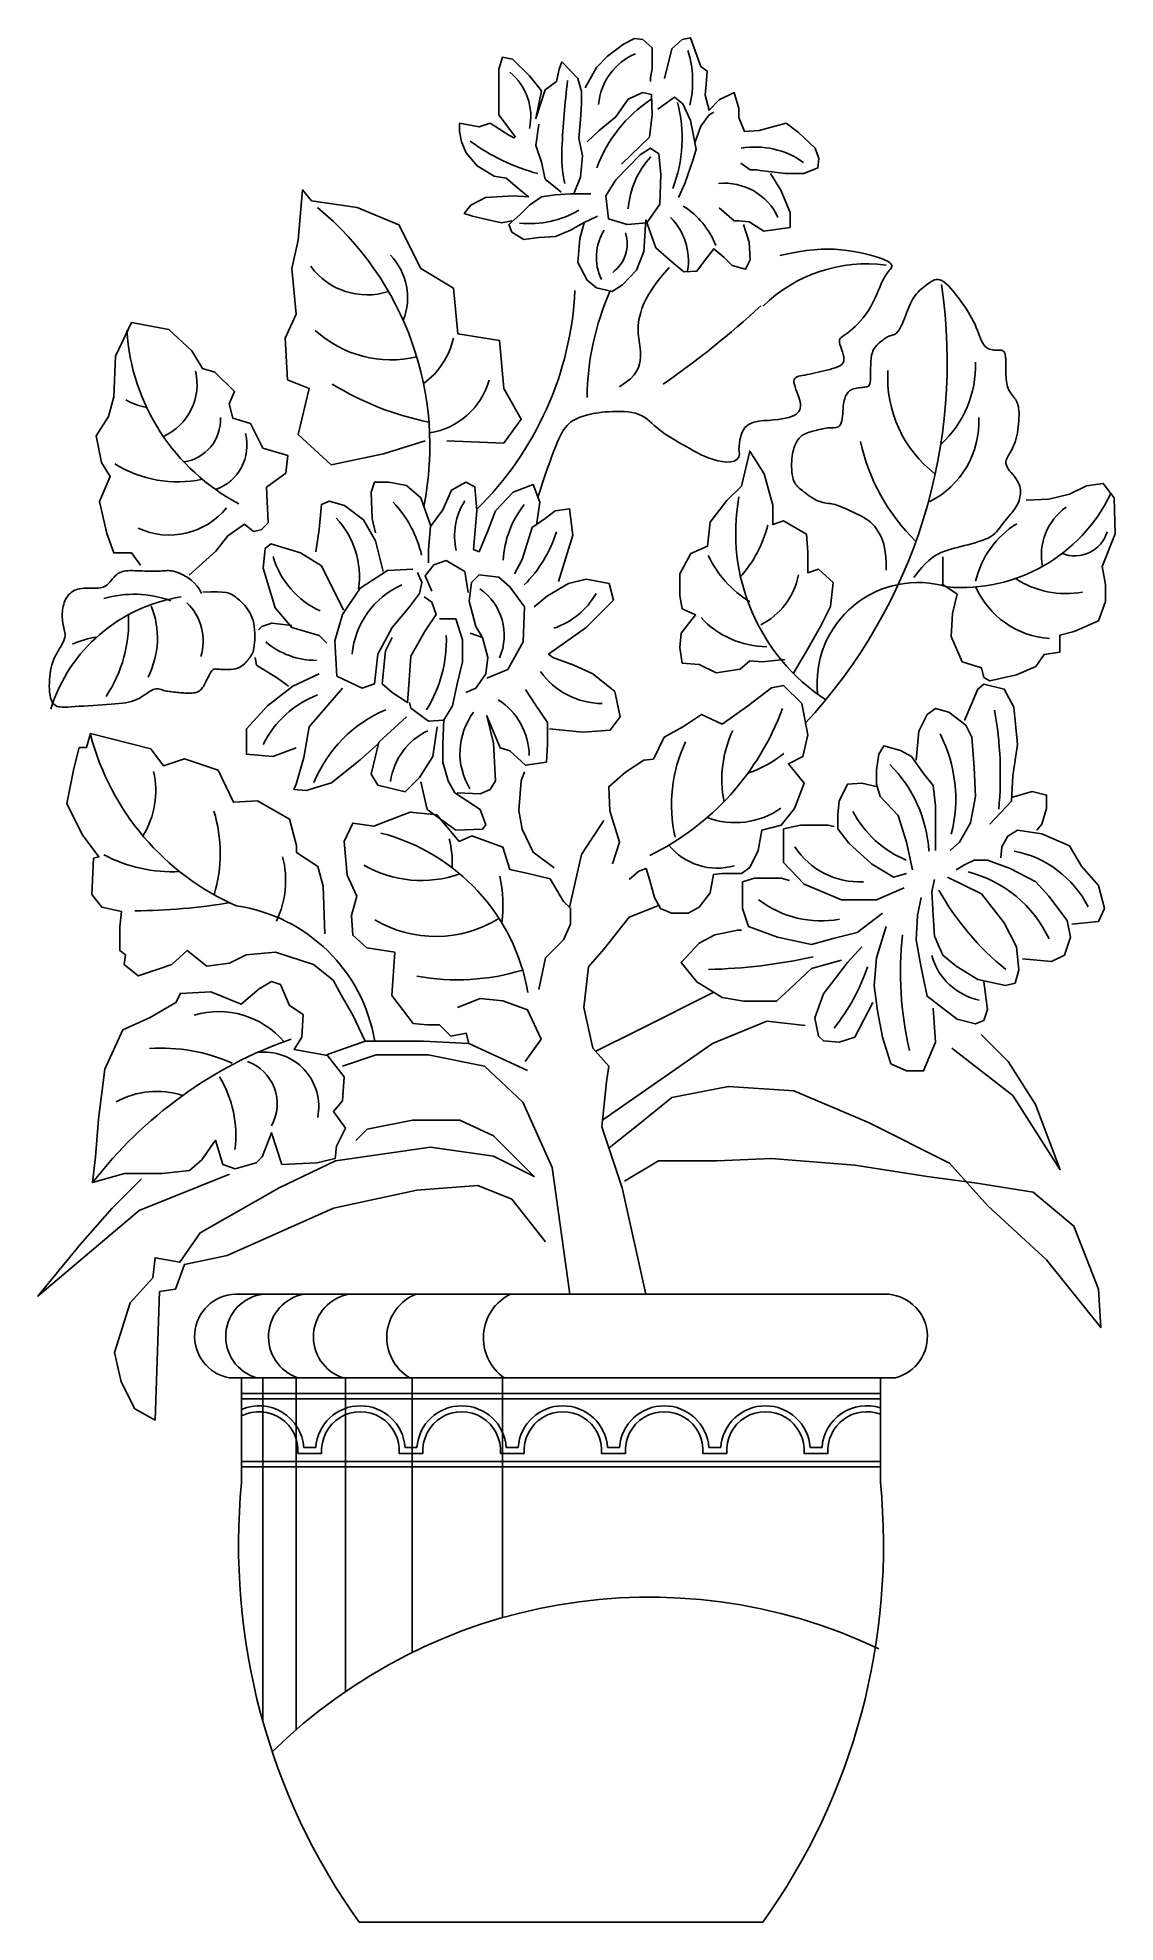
# Model space of a CAD drawing. Extents: x 1389 to 1667, y 1778 to 2266.
import ezdxf

# ---------------------------------------------------------------- set-up
doc = ezdxf.new("R2010")
doc.units = 0
doc.header["$LTSCALE"] = 0.9
doc.header["$MEASUREMENT"] = 0
doc.layers.get('0').update_dxf_attribs({"color": 3, "linetype": 'CONTINUOUS'})
for name, color, linetype in [('3', 3, 'CONTINUOUS'), ('4', 4, 'CONTINUOUS'), ('7', 7, 'CONTINUOUS')]:
    doc.layers.add(name, color=color, linetype=linetype)

msp = doc.modelspace()

# ---------------------------------------------------------------- linework, layer by layer
at = {"color": 4}
msp.add_line((1441.5, 1919.06, 1.85), (1438.27, 1919.06, 1.85), dxfattribs=at)
at = {"layer": '3', "color": 3}
for p, q in [((1447, 1919.06, 1.85), (1447, 1830.21, 1.85)), ((1455.64, 1919.06, 1.85), (1455.64, 1828.02, 1.85)), ((1468.34, 1919.06, 1.85), (1468.34, 1837.89, 1.85)), ((1485.62, 1919.06, 1.85), (1485.62, 1848.02, 1.85)), ((1509, 1919.06, 1.85), (1509, 1857.02, 1.85)), ((1441.5, 1914.99, 1.85), (1606.73, 1914.99, 1.85)), ((1441.5, 1913.64, 1.85), (1606.73, 1913.64, 1.85)), ((1441.5, 1897.39, 1.85), (1606.73, 1897.39, 1.85)), ((1441.5, 1896.03, 1.85), (1606.73, 1896.03, 1.85))]:
    msp.add_line(p, q, dxfattribs=at)
at = {"layer": '3'}
msp.add_lwpolyline([(1514.86, 2000.87), (1518.95, 2006.7), (1515.45, 2014.29), (1509.03, 2016.62), (1503.19, 2017.2), (1497.35, 2014.87)], dxfattribs=at)
at = {"layer": '3', "color": 3, "elevation": 1.85}
for points in [[(1441.5, 1910.9, -0.515641), (1457.59, 1901.04), (1459.13, 1901.04)], [(1459.13, 1901.04), (1460.67, 1901.04, -0.933333), (1483.78, 1901.04), (1485.32, 1901.04)], [(1485.32, 1901.04), (1486.86, 1901.04, -0.933333), (1509.97, 1901.04), (1511.51, 1901.04)], [(1511.51, 1901.04), (1513.05, 1901.04, -0.933333), (1536.16, 1901.04), (1537.7, 1901.04)], [(1537.7, 1901.04), (1539.24, 1901.04, -0.933333), (1562.35, 1901.04), (1563.89, 1901.04)], [(1563.89, 1901.04), (1565.43, 1901.04, -0.933333), (1588.54, 1901.04), (1590.08, 1901.04)], [(1590.08, 1901.04), (1591.62, 1901.04, -0.487351), (1606.73, 1911.27)], [(1441.5, 1909.2, -0.583772), (1456.05, 1899.5), (1459.13, 1899.5)], [(1459.13, 1899.5), (1462.21, 1899.5, -1.076923), (1482.24, 1899.5), (1485.32, 1899.5)], [(1485.32, 1899.5), (1488.4, 1899.5, -1.076923), (1508.43, 1899.5), (1511.51, 1899.5)], [(1511.51, 1899.5), (1514.59, 1899.5, -1.076923), (1534.62, 1899.5), (1537.7, 1899.5)], [(1537.7, 1899.5), (1540.78, 1899.5, -1.076923), (1560.81, 1899.5), (1563.89, 1899.5)], [(1563.89, 1899.5), (1566.97, 1899.5, -1.076923), (1587, 1899.5), (1590.08, 1899.5)], [(1590.08, 1899.5), (1593.16, 1899.5, -0.548512), (1606.73, 1909.64)]]:
    msp.add_lwpolyline(points, format="xyb", dxfattribs=at)
at = {"layer": '3'}
for centre, radius, start, end in [((1531.68, 2254.49), 26.48, 346.3976, 17.5569), ((1549.42, 2247.19), 15.62, 112.8968, 175.364), ((1501.58, 2245.4), 14.72, 347.6291, 50.993), ((1756.8, 2226.57), 232.69, 173.0674, 177.3941), ((1566.96, 2219.84), 35.75, 123.2439, 159.9556), ((1519.86, 2239.71), 35.6, 338.5674, 15.1353), ((1532.13, 2282.3), 53.58, 233.9773, 254.8708), ((1560.88, 2235.48), 36.57, 177.3941, 191.7645), ((1563.72, 2219.86), 22.26, 137.3045, 175.8761), ((1574.38, 2216.02), 21.44, 54.6144, 99.8062), ((1566.38, 2212.84), 15.26, 24.931, 95.6373), ((1410.28, 2160.16), 79.92, 348.678, 50.4981), ((1516.05, 2242.9), 25.23, 263.9721, 300.1899), ((1541.11, 2208.06), 15.96, 350.4632, 44.6266), ((1544.53, 2204.4), 21.03, 21.1153, 57.7519), ((1546.29, 2208.96), 13.04, 147.3726, 206.0787), ((1531.98, 2212.46), 9.24, 306.6594, 17.6635), ((1468.79, 2198.54), 15.65, 337.9039, 44.1834), ((1473.95, 2217.26), 18.04, 216.1681, 287.9146), ((1603.23, 2168.77), 38.48, 82.589, 134.2461), ((1486.57, 2181.92), 137.44, 317.08, 8.3426), ((1417.74, 2367.57), 233, 304.7331, 312.7023), ((1466.42, 2193.49), 54.72, 183.6594, 242.1049), ((1480.14, 2211.41), 28.99, 227.5357, 283.2867), ((1476.89, 2192.37), 19.87, 305.9335, 347.4129), ((1415.21, 2176.04), 14.77, 294.2419, 13.5713), ((1640.19, 2177.87), 31.59, 176.7224, 232.3672), ((1603.54, 2181.02), 27.8, 312.523, 1.6078), ((1504.79, 2240.89), 76.03, 238.3812, 258.7462), ((1487.13, 2182.39), 19.13, 279.0068, 344.1941), ((1420.05, 2186.58), 16.8, 239.5076, 259.4231), ((1424.93, 2167), 11.12, 278.4046, 2.5111), ((1609.04, 2166.39), 23.16, 296.6162, 2.8123), ((1430.74, 2160.33), 12.15, 289.3013, 14.3107), ((1651.81, 2172.26), 51.43, 192.3336, 225.7289), ((1425.02, 2181.78), 30.93, 238.2633, 281.7758), ((1459.18, 2125.22), 29.63, 12.9137, 43.4256), ((1513.06, 2136.9), 16.48, 146.874, 193.2506), ((1620.91, 2137.63), 51.62, 169.5906, 236.7421), ((1627.68, 2166.35), 42.85, 265.2353, 334.1132), ((1422.79, 2156.17), 19.09, 245.1477, 321.0029), ((1450.15, 2126.41), 21.82, 351.5761, 43.5138), ((1534.04, 2129.38), 24.89, 141.2903, 177.2743), ((1663.57, 2131.88), 15.22, 125.4963, 191.0452), ((1490.53, 2148.14), 33.98, 315.137, 342.4846), ((1545.73, 2148.05), 33, 318.3888, 345.272), ((1654.9, 2119.55), 24.22, 122.2656, 166.5954), ((1657.03, 2140.39), 8.69, 247.8262, 343.3658), ((1471.3, 2137.95), 22.59, 196.5429, 245.1539), ((1587.22, 2143.43), 27.58, 204.9414, 238.7658), ((1567.66, 2130.15), 18.17, 296.4533, 349.2963), ((1654.73, 2145.98), 24.03, 236.9754, 280.1944), ((1432.22, 2079.57), 41.98, 98.7474, 162.6595), ((1413.64, 2093.84), 27.93, 70.0765, 106.2317), ((1491.6, 2104.44), 21.55, 113.7243, 175.1366), ((1494.76, 2111.14), 14.66, 336.5498, 55.3766), ((1515.72, 2132.07), 20.19, 289.0158, 329.8629), ((1616.4, 2098.74), 26.07, 72.7775, 186.1824), ((1652.04, 2132.86), 22.62, 203.7665, 266.0285), ((1377.5, 2114.66), 34.79, 326.2935, 3.0323), ((1397.67, 2110.44), 22.07, 332.8022, 21.9866), ((1417.78, 2109.67), 13.78, 342.9689, 45.9888), ((1577.44, 2131.39), 23.18, 222.4028, 269.7222), ((1407.17, 2088.63), 22.29, 98.0492, 114.9889), ((1460.76, 2124.77), 20.1, 229.5964, 270.2565), ((1460, 2109.99), 34.47, 328.3189, 1.7848), ((1534.92, 2113.31), 19.83, 215.5141, 269.592), ((1470.36, 2071.46), 25.94, 110.7353, 153.7452), ((1492.43, 2059.88), 34.8, 113.1118, 157.8004), ((1498.5, 2079.8), 17.4, 0.8597, 57.3067), ((1517.26, 2115.61), 68.24, 295.8942, 339.97), ((1541.54, 2074.94), 96.2, 354.7674, 10.0773), ((1515.76, 2080.62), 17.78, 143.3158, 211.1373), ((1467.25, 2102.48), 67.04, 194.7948, 246.1549), ((1496.78, 2071.16), 16.87, 114.9882, 172.5612), ((1590.54, 2067.34), 37.86, 154.6015, 192.8418), ((1595.22, 2073.96), 29.5, 154.7216, 191.3465), ((1589.02, 2068.81), 37.18, 345.7783, 26.9168), ((1563.44, 2103.01), 28.95, 288.1639, 309.139), ((1584.56, 2053.11), 34.8, 3.6849, 44.9748), ((1397.17, 2070.95), 22.14, 328.1902, 12.9049), ((1398.36, 2054.76), 37.61, 343.4272, 16.8806), ((1569.12, 2083.58), 20.9, 249.7251, 304.678), ((1624.05, 2078.52), 27.67, 207.8814, 247.3908), ((1464.53, 2009.84), 51.81, 9.8514, 75.4998), ((1467.78, 2051.86), 28.22, 358.2596, 13.603), ((1423.7, 2088.22), 38.25, 242.1612, 272.7192), ((1428.79, 2047.72), 24.11, 334.1609, 14.7711), ((1564.51, 2067), 16.09, 218.963, 286.0326), ((1601.21, 2067.11), 19.73, 212.7883, 273.2045), ((1636.12, 2028.55), 27.29, 26.9498, 79.0301), ((1488.06, 2077.81), 30.09, 240.2037, 289.2515), ((1473.53, 2041.26), 35.55, 352.7456, 12.3683), ((1621.72, 2019.33), 31.55, 24.919, 75.9258), ((1684.68, 2080.67), 72.16, 209.3971, 230.8711), ((1413.84, 2184.24), 144.34, 270.0277, 279.9001), ((1434.19, 1999.29), 42.29, 9.2968, 81.9031), ((1591.48, 2064.16), 26.9, 232.8403, 280.0496), ((1491.7, 2064.2), 30.97, 239.3962, 301.9122), ((1702.4, 2024.11), 90.48, 173.913, 192.9898), ((1635.72, 2032.71), 16.32, 195.6985, 257.8401), ((1497.37, 2079.54), 57.51, 259.4748, 287.0299), ((1558.42, 2171.12), 146.48, 271.4928, 282.1768), ((1554.96, 2041.56), 51.06, 321.1632, 341.5593), ((1435.62, 1991.7), 22.1, 40.2826, 106.6844), ((1491.2, 1901.68), 111.32, 109.3578, 142.4261), ((1420.84, 1959.53), 44.82, 65.9496, 94.0875), ((1439.01, 1989.95), 11.69, 330.8639, 69.745), ((1447.33, 1989.2), 14.13, 348.7046, 97.2295), ((1410.5, 1981.74), 29.52, 352.9274, 30.9881), ((1419.55, 1971.44), 21.72, 72.0278, 118.884)]:
    msp.add_arc(centre, radius, start, end, dxfattribs=at)
at = {"layer": '3', "color": 3}
for centre, radius, start, end in [((1448.47, 1929.73, 1.85), 11.08, 96.7627, 254.4707), ((1459.68, 1929.68, 1.85), 11.22, 100.0415, 251.1919), ((1471.26, 1929.68, 1.85), 11.19, 99.522, 251.7115), ((1491.12, 1929.49, 1.85), 12.08, 111.503, 239.7305), ((1516.64, 1929.4, 1.85), 12.61, 116.1427, 235.0907), ((1546.96, 1723.58, 1.85), 138.74, 64.673, 134.6561)]:
    msp.add_arc(centre, radius, start, end, dxfattribs=at)
at = {"layer": '4'}
for p, q in [((1439.94, 1940.72, 1.85), (1607.84, 1940.72, 1.85)), ((1441.5, 1891.97, 1.85), (1441.5, 1919.06, 1.85)), ((1606.73, 1891.97, 1.85), (1606.73, 1919.06, 1.85)), ((1606.73, 1919.06, 1.85), (1610.51, 1919.06, 1.85)), ((1471.93, 1778.21, 1.85), (1576.31, 1778.21, 1.85))]:
    msp.add_line(p, q, dxfattribs=at)
for points in [[(1530.38, 2252.76), (1533.27, 2258.05), (1536.16, 2260.94), (1540.26, 2264.07), (1543.14, 2265.51), (1545.31, 2265.27), (1547.72, 2263.1), (1547.72, 2257.81), (1547.24, 2255.41), (1547.24, 2254.45)], [(1550.85, 2255.17), (1552.77, 2262.86), (1555.42, 2265.27), (1557.59, 2265.75), (1559.27, 2261.18), (1560.24, 2258.29), (1561.92, 2257.09), (1561.68, 2253.72), (1561.44, 2250.84), (1562.4, 2246.99), (1565.05, 2249.64), (1568.9, 2251.56), (1570.11, 2247.47), (1570.11, 2245.07), (1571.55, 2241.46), (1575.4, 2241.7), (1582.39, 2243.62), (1585.52, 2241.22), (1589.85, 2237.13), (1590.81, 2234.48), (1590.57, 2232.08), (1586.96, 2230.64), (1582.15, 2230.64), (1575.65, 2231.36), (1574.68, 2231.6), (1573, 2231.6), (1570.59, 2233.28)], [(1512.33, 2240.02), (1508, 2245.79), (1508, 2251.56), (1508, 2257.57), (1508.96, 2260.7), (1511.61, 2260.22), (1515.94, 2255.89), (1519.07, 2252.04), (1517.63, 2244.83), (1520.03, 2252.28), (1522.92, 2254.45), (1523.64, 2257.57), (1524.37, 2259.5), (1528.46, 2255.17), (1529.42, 2251.8), (1529.42, 2248.67), (1529.18, 2244.59), (1528.7, 2239.78), (1529.66, 2235.21), (1529.18, 2229.67), (1527.5, 2225.59)], [(1539.77, 2233.04), (1547, 2240.02), (1547.72, 2245.79), (1547.48, 2251.08), (1545.31, 2251.56), (1541.46, 2249.88), (1538.33, 2245.31), (1534, 2241.7), (1530.87, 2238.81)], [(1549.16, 2247.23), (1553.5, 2250.36), (1555.66, 2248.67), (1557.59, 2244.35), (1559.03, 2236.89), (1558.31, 2234.24), (1556.14, 2227.99), (1554.46, 2224.38)], [(1511.37, 2218.37), (1508.72, 2217.89), (1504.14, 2218.85), (1501.25, 2219.57), (1499.09, 2220.29), (1500.77, 2222.46), (1504.62, 2224.38), (1511.85, 2224.86), (1515.7, 2224.62), (1513.29, 2226.55), (1509.92, 2229.43), (1506.79, 2229.91), (1502.46, 2232.56), (1499.57, 2235.93), (1498.37, 2238.81), (1497.88, 2241.46), (1497.88, 2243.62), (1502.94, 2242.66), (1505.83, 2243.62), (1510.64, 2240.5), (1512.09, 2239.78)], [(1518.35, 2243.38), (1517.63, 2237.85), (1519.07, 2233.52), (1520.03, 2229.19), (1522.68, 2227.03), (1524.13, 2225.83)], [(1558.79, 2238.81), (1560.24, 2242.9), (1562.4, 2245.79), (1563.61, 2246.51)], [(1535.68, 2224.86), (1536.4, 2218.85), (1541.22, 2217.41), (1546.27, 2217.89), (1549.64, 2222.7), (1549.89, 2230.4), (1549.4, 2235.69), (1547.24, 2237.13), (1544.59, 2235.45), (1538.33, 2228.95), (1535.68, 2224.86)], [(1578.29, 2230.64), (1580.94, 2226.31), (1583.35, 2220.54), (1583.35, 2216.69), (1576.61, 2215.73), (1572.76, 2218.13), (1570.11, 2218.37), (1568.9, 2218.37), (1565.05, 2221.74)], [(1533.51, 2219.57), (1529.9, 2217.89), (1526.53, 2215.97), (1522.68, 2214.28), (1518.35, 2214.04), (1514.5, 2213.56), (1511.37, 2215.48), (1510.64, 2217.41), (1513.53, 2220.05), (1515.94, 2222.46), (1519.07, 2224.62), (1522.68, 2225.1), (1526.53, 2225.35), (1531.83, 2225.35)], [(1571.31, 2217.41), (1572.76, 2212.84), (1573, 2208.27), (1571.79, 2205.86), (1568.42, 2206.83), (1566.26, 2208.99), (1563.61, 2211.16), (1561.2, 2208.03), (1559.27, 2205.38), (1555.9, 2205.14), (1552.77, 2207.79), (1548.68, 2211.4), (1546.03, 2218.61), (1545.55, 2210.43), (1543.63, 2205.62), (1540.01, 2201.78), (1537.37, 2200.09), (1533.27, 2201.05), (1530.87, 2202.98), (1528.46, 2207.55), (1528.94, 2213.8), (1530.14, 2217.89)], [(1570.14, 2159.26), (1570.3, 2158.09), (1570.11, 2157.21), (1569.61, 2156.59), (1568.88, 2156.19), (1567.96, 2155.99), (1566.91, 2155.96), (1565.78, 2156.07), (1564.64, 2156.29), (1563.53, 2156.59), (1562.45, 2156.96), (1561.41, 2157.38), (1560.39, 2157.86), (1559.39, 2158.37), (1558.41, 2158.9), (1557.44, 2159.45), (1556.48, 2160), (1555.53, 2160.54), (1554.59, 2161.07), (1553.67, 2161.6), (1552.77, 2162.13), (1551.9, 2162.67), (1551.08, 2163.2), (1550.3, 2163.75), (1549.57, 2164.31), (1548.89, 2164.88), (1548.25, 2165.45), (1547.64, 2166.02), (1547.03, 2166.56), (1546.41, 2167.07), (1545.75, 2167.54), (1545.04, 2167.96), (1544.26, 2168.31), (1543.4, 2168.58), (1542.47, 2168.79), (1541.49, 2168.93), (1540.48, 2169.02), (1539.45, 2169.06), (1538.43, 2169.06), (1537.43, 2169.03), (1536.47, 2168.98), (1535.56, 2168.92), (1534.7, 2168.84), (1533.9, 2168.74), (1533.14, 2168.63), (1532.42, 2168.51), (1531.73, 2168.37), (1531.07, 2168.22), (1530.43, 2168.05), (1529.82, 2167.87), (1529.23, 2167.66), (1528.65, 2167.44), (1528.1, 2167.19), (1527.57, 2166.91), (1527.06, 2166.6), (1526.58, 2166.25), (1526.12, 2165.87), (1525.68, 2165.43), (1525.26, 2164.94), (1524.85, 2164.39), (1524.45, 2163.74), (1524.04, 2163.01), (1523.63, 2162.16), (1523.19, 2161.2), (1522.74, 2160.1), (1522.26, 2158.86), (1521.75, 2157.49), (1521.21, 2155.98), (1520.64, 2154.36), (1520.05, 2152.64), (1519.44, 2150.81), (1518.79, 2148.9), (1518.13, 2146.9)], [(1490.39, 2139.62), (1487.82, 2146.74), (1484.11, 2149.87), (1479.55, 2150.73), (1475.84, 2150.73), (1474.99, 2148.16), (1475.27, 2141.33), (1476.13, 2137.62)], [(1517.76, 2139.62), (1518.62, 2145.6), (1516.91, 2150.16), (1511.77, 2148.16), (1507.21, 2143.32), (1505.22, 2138.19), (1502.93, 2132.78), (1501.51, 2133.35), (1502.36, 2143.32), (1501.79, 2149.59), (1499.51, 2150.73), (1495.8, 2148.73), (1493.52, 2143.61), (1490.39, 2139.33), (1489.82, 2133.35), (1489.82, 2129.93)], [(1478.12, 2127.65), (1476.13, 2135.63), (1472.99, 2141.04), (1468.14, 2144.75), (1464.15, 2145.89), (1462.16, 2145.03), (1461.59, 2138.48), (1460.73, 2132.78)], [(1523.47, 2125.09), (1527.17, 2137.05), (1526.32, 2143.89), (1522.61, 2143.32), (1520.04, 2141.33), (1516.62, 2139.05), (1514.06, 2130.79), (1512.06, 2127.08)], [(1467.86, 2117.68), (1462.16, 2129.08), (1456.74, 2132.5), (1449.04, 2134.78), (1447.61, 2133.64), (1447.04, 2128.51), (1450.18, 2118.25), (1454.46, 2113.13), (1461.59, 2111.13), (1463.58, 2109.14)], [(1485.82, 2128.22), (1479.27, 2127.94), (1472.14, 2123.38), (1467.57, 2116.54), (1465.58, 2109.71), (1466.15, 2100.59), (1472.71, 2097.46), (1475.84, 2098.6), (1476.7, 2106.29), (1480.41, 2113.13), (1484.97, 2118.54), (1487.53, 2121.96), (1488.11, 2124.81), (1486.96, 2127.37)], [(1500.08, 2122.24), (1499.23, 2127.65), (1494.38, 2130.5), (1491.24, 2129.36), (1488.96, 2126.51), (1490.67, 2122.53)], [(1504.93, 2100.02), (1510.35, 2102.3), (1514.34, 2109.42), (1514.63, 2118.54), (1510.92, 2123.67), (1508.07, 2126.23), (1502.93, 2126.8), (1500.94, 2124.81), (1500.37, 2119.96), (1502.08, 2113.41), (1503.79, 2110.56)], [(1488.68, 2121.1), (1490.67, 2119.68), (1491.81, 2116.54), (1488.96, 2112.27), (1485.25, 2105.72), (1484.68, 2097.17), (1484.4, 2093.75), (1480.41, 2096.32), (1477.84, 2098.6), (1478.69, 2107.14), (1480.41, 2110.56)], [(1521.18, 2086.92), (1529.74, 2086.06), (1536.87, 2086.63), (1539.43, 2090.05), (1538.01, 2096.6), (1532.31, 2101.16), (1527.46, 2103.44), (1522.04, 2105.43), (1520.9, 2106.29), (1530.59, 2113.13), (1537.72, 2120.25), (1536.58, 2124.52), (1530.59, 2125.66), (1526.03, 2124.52), (1520.61, 2121.39), (1517.19, 2118.54)], [(1454.46, 2113.7), (1449.32, 2114.26), (1446.76, 2113.41), (1445.9, 2112.56)], [(1492.67, 2115.4), (1496.95, 2115.4), (1498.66, 2109.99), (1498.66, 2104.29), (1497.23, 2098.6), (1496.09, 2092.9), (1493.81, 2089.2), (1489.82, 2088.91), (1485.25, 2092.33), (1484.97, 2093.75)], [(1500.65, 2111.7), (1503.79, 2110.56), (1505.22, 2105.43), (1504.64, 2101.16), (1502.08, 2097.46), (1499.51, 2096.32)], [(1453.6, 2098.03), (1450.75, 2100.02), (1445.33, 2103.44), (1445.05, 2105.43)], [(1461.59, 2101.16), (1454.74, 2098.03), (1448.18, 2092.9), (1442.76, 2086.92), (1442.76, 2080.36), (1449.61, 2079.79), (1455.6, 2082.07)], [(1467.57, 2097.46), (1459.02, 2087.49), (1457.59, 2079.51), (1455.6, 2072.67), (1455.03, 2071.25), (1458.16, 2070.96), (1464.72, 2072.96), (1472.14, 2078.94), (1476.98, 2083.21)], [(1497.23, 2070.39), (1503.22, 2070.11), (1505.79, 2071.25), (1507.21, 2073.53), (1506.93, 2078.37), (1506.64, 2083.21), (1504.93, 2090.34), (1508.35, 2082.07), (1510.92, 2081.22), (1514.91, 2077.52), (1520.33, 2078.37), (1520.61, 2082.93), (1520.61, 2088.63), (1517.48, 2093.18), (1514.91, 2097.17)], [(1628.47, 2089.12), (1631.9, 2097.22), (1633.46, 2098.47), (1638.77, 2097.22), (1641.26, 2092.55), (1642.2, 2082.89), (1640.95, 2074.79), (1640.64, 2068.24), (1635.02, 2062.32)], [(1615.99, 2078.84), (1616.62, 2086.32), (1618.8, 2090.68), (1620.99, 2092.24), (1624.42, 2091.3), (1628.78, 2087.87), (1630.34, 2084.76), (1630.97, 2076.97), (1631.28, 2069.49), (1630.03, 2062.63), (1627.22, 2057.65), (1624.73, 2055.47)], [(1484.11, 2090.05), (1476.98, 2083.5), (1474.99, 2075.24), (1476.7, 2072.39), (1483.83, 2070.68), (1487.53, 2074.38), (1490.96, 2079.79), (1492.1, 2087.49)], [(1493.81, 2089.48), (1493.52, 2082.93), (1493.52, 2077.8)], [(1615.06, 2050.48), (1613.5, 2057.65), (1611.32, 2064.5), (1606.64, 2069.49), (1605.7, 2072.61), (1605.7, 2076.35), (1606.32, 2080.4), (1607.57, 2082.58), (1611.94, 2081.33), (1614.75, 2079.77), (1617.87, 2075.41), (1620.36, 2072.29), (1620.99, 2067), (1620.99, 2059.83), (1620.99, 2055.47)], [(1487.82, 2073.24), (1489.53, 2066.12), (1496.95, 2060.71), (1503.79, 2060.99), (1504.64, 2062.13), (1503.22, 2066.12), (1496.66, 2070.39), (1494.95, 2073.53), (1493.52, 2078.37)], [(1522.32, 2051.02), (1516.91, 2055.01), (1514.06, 2060.99), (1513.2, 2065.84), (1513.77, 2073.53), (1514.63, 2075.81)], [(1613.5, 2049.55), (1610.07, 2048.61), (1604.45, 2052.04), (1598.53, 2057.34), (1595.72, 2061.08), (1595.72, 2064.82), (1596.03, 2068.24), (1598.21, 2072.61), (1601.96, 2072.92), (1606.01, 2071.98)], [(1640.64, 2069.18), (1645.94, 2070.74), (1649.68, 2069.8), (1649.68, 2066.37), (1648.43, 2062.32), (1647.19, 2060.76)], [(1535.16, 2063.27), (1532.02, 2058.43), (1529.45, 2054.44), (1526.3, 2040.77)], [(1612.88, 2045.81), (1605.7, 2042.69), (1596.66, 2042.69), (1586.99, 2046.74), (1581.68, 2052.35), (1581.68, 2061.08), (1586.05, 2062.01), (1593.22, 2062.01), (1594.78, 2061.7)], [(1656.23, 2036.46), (1663.1, 2037.08), (1664.65, 2040.51), (1663.1, 2046.43), (1658.73, 2051.42), (1655.61, 2056.71), (1648.43, 2059.83), (1642.2, 2060.76), (1639.7, 2059.21), (1638.14, 2056.4), (1637.83, 2053.6)], [(1643.44, 2027.42), (1650.93, 2026.8), (1654.36, 2028.36), (1655.92, 2033.03), (1654.99, 2037.39), (1650.31, 2043.63), (1646.88, 2047.37), (1640.32, 2050.79), (1634.4, 2052.97), (1630.97, 2052.97), (1628.47, 2051.73), (1626.29, 2050.48)], [(1518.37, 2019.53), (1520.12, 2027.7), (1524.79, 2032.36), (1526.54, 2036.45), (1526.54, 2040.53), (1524.79, 2042.28), (1521.29, 2048.11)], [(1607.26, 2039.26), (1600.71, 2034.28), (1594.47, 2032.72), (1588.86, 2031.16), (1580.12, 2033.03), (1572.64, 2035.84), (1571.08, 2040.51), (1571.08, 2047.37), (1574.2, 2048.3), (1581.06, 2048.3), (1583.24, 2047.68)], [(1624.1, 2048.61), (1632.84, 2044.25), (1638.77, 2036.77), (1641.88, 2030.54), (1642.51, 2024.62), (1641.57, 2021.19), (1639.08, 2020.57), (1631.9, 2022.13), (1626.29, 2025.55), (1622.86, 2028.36), (1620.67, 2033.34), (1620.36, 2038.64), (1620.05, 2044.87), (1620.67, 2047.99)], [(1633.46, 2021.5), (1634.4, 2014.34), (1633.46, 2011.53), (1631.28, 2010.6), (1626.6, 2011.84), (1624.1, 2013.71), (1618.8, 2017.76), (1617.24, 2025.24), (1615.99, 2032.41), (1616.31, 2038.64), (1617.24, 2043.31)], [(1546.06, 1940.72), (1539.97, 1968.21), (1534.71, 1983.96), (1535.88, 1995.62), (1536.46, 1999.71), (1532.38, 2004.37), (1530.04, 2014.87), (1531.21, 2025.37), (1535.3, 2030.03), (1541.72, 2038.2), (1549.56, 2041.33)], [(1596.66, 2027.11), (1588.86, 2024.93), (1583.24, 2019.63), (1579.81, 2016.52), (1571.39, 2016.52), (1565.77, 2017.45), (1559.22, 2021.5), (1555.17, 2026.49), (1559.85, 2031.47), (1563.9, 2033.65), (1569.83, 2034.9), (1570.77, 2034.9)], [(1620.36, 2014.65), (1620.99, 2005.92), (1617.87, 1998.44), (1613.5, 1998.44), (1609.44, 2000.31), (1607.26, 2007.17), (1606.01, 2014.02), (1605.08, 2020.57), (1605.7, 2027.73), (1608.2, 2035.84)], [(1604.77, 2016.2), (1600.09, 2007.17), (1596.03, 2005.92), (1591.98, 2006.23), (1590.73, 2007.48), (1589.79, 2012.15), (1591.98, 2018.39), (1598.21, 2026.49), (1601.96, 2030.54)], [(1463.49, 2002.62), (1473.42, 2006.12), (1488.59, 2006.12), (1500.27, 2005.54), (1515.45, 1998.54)], [(1526.43, 1940.72), (1521.87, 1973.46), (1514.28, 1990.38), (1504.36, 1999.71), (1489.76, 2002.62), (1476.33, 2002.62), (1467.58, 1999.71)]]:
    msp.add_lwpolyline(points, dxfattribs=at)
at = {"layer": '4', "elevation": 1.85}
msp.add_lwpolyline([(1610.51, 1919.06, 0.887377), (1607.84, 1940.72, 0.887377)], format="xyb", dxfattribs=at)
at = {"layer": '4'}
for centre, radius, start, end in [((1442.67, 2204.52), 85.15, 314.4703, 357.219), ((1601.91, 2171.72), 71.07, 156.355, 179.2437), ((1440.29, 1929.8, 1.85), 10.93, 91.8664, 259.3671), ((1608.64, 1875.72, 1.85), 167.93, 174.446, 215.4978), ((1439.59, 1875.72, 1.85), 167.93, 324.5022, 5.554)]:
    msp.add_arc(centre, radius, start, end, dxfattribs=at)
at = {"layer": '7'}
msp.add_line((1441.5, 1919.06, 1.85), (1606.73, 1919.06, 1.85), dxfattribs=at)
for points in [[(1494.6, 2161.45), (1509.3, 2160.88), (1513.82, 2167.09), (1509.3, 2175), (1508.17, 2187.42), (1497.43, 2189.12), (1496.3, 2200.97), (1487.82, 2206.05), (1482.17, 2217.35), (1471.42, 2221.86), (1459.55, 2223.56), (1457.29, 2226.38), (1456.16, 2213.4), (1454.47, 2206.05), (1455.6, 2194.2), (1452.77, 2187.99), (1453.34, 2177.26), (1458.99, 2175), (1456.16, 2163.14), (1464.64, 2155.24), (1478.21, 2158.06), (1488.95, 2161.45)], [(1580.75, 2209.43), (1583.22, 2209.96), (1585.49, 2210.37), (1587.6, 2210.68), (1589.56, 2210.9), (1591.41, 2211.02), (1593.17, 2211.05), (1594.87, 2211), (1596.53, 2210.88), (1598.16, 2210.7), (1599.77, 2210.45), (1601.31, 2210.16), (1602.78, 2209.84), (1604.15, 2209.49), (1605.39, 2209.14), (1606.49, 2208.78), (1607.42, 2208.44), (1608.16, 2208.12), (1608.74, 2207.82), (1609.16, 2207.54), (1609.44, 2207.28), (1609.6, 2207.03), (1609.66, 2206.78), (1609.64, 2206.55), (1609.55, 2206.31), (1609.41, 2206.08), (1609.22, 2205.82), (1609, 2205.54), (1608.74, 2205.21), (1608.44, 2204.81), (1608.12, 2204.34), (1607.78, 2203.77), (1607.42, 2203.09), (1607.04, 2202.29), (1606.64, 2201.39), (1606.22, 2200.41), (1605.77, 2199.37), (1605.29, 2198.3), (1604.78, 2197.23), (1604.22, 2196.17), (1603.62, 2195.15), (1602.98, 2194.19), (1602.3, 2193.29), (1601.6, 2192.46), (1600.89, 2191.71), (1600.19, 2191.02), (1599.51, 2190.41), (1598.86, 2189.88), (1598.27, 2189.43), (1597.74, 2189.06), (1597.27, 2188.75), (1596.88, 2188.48), (1596.56, 2188.22), (1596.32, 2187.95), (1596.17, 2187.66), (1596.11, 2187.31), (1596.14, 2186.89), (1596.26, 2186.38), (1596.45, 2185.79), (1596.67, 2185.15), (1596.9, 2184.49), (1597.1, 2183.82), (1597.24, 2183.16), (1597.29, 2182.55), (1597.23, 2182.01), (1597.02, 2181.54), (1596.68, 2181.15), (1596.22, 2180.83), (1595.67, 2180.56), (1595.04, 2180.33), (1594.35, 2180.13), (1593.62, 2179.95), (1592.86, 2179.77), (1592.1, 2179.6), (1591.34, 2179.42), (1590.59, 2179.24), (1589.85, 2179.07), (1589.13, 2178.9), (1588.43, 2178.74), (1587.77, 2178.6), (1587.14, 2178.48), (1586.56, 2178.37), (1586.03, 2178.26), (1585.56, 2178.15), (1585.15, 2178.02), (1584.82, 2177.84), (1584.57, 2177.62), (1584.41, 2177.33), (1584.34, 2176.97), (1584.36, 2176.52), (1584.48, 2175.99), (1584.65, 2175.4), (1584.87, 2174.77), (1585.11, 2174.11), (1585.36, 2173.44), (1585.59, 2172.78), (1585.79, 2172.14), (1585.94, 2171.54), (1586.03, 2170.97), (1586.05, 2170.44), (1585.99, 2169.95), (1585.86, 2169.5), (1585.64, 2169.08), (1585.32, 2168.7), (1584.91, 2168.35), (1584.39, 2168.03), (1583.76, 2167.75), (1583.03, 2167.51), (1582.2, 2167.29), (1581.27, 2167.11), (1580.24, 2166.96), (1579.11, 2166.85), (1577.89, 2166.76), (1576.59, 2166.7), (1575.25, 2166.57), (1573.95, 2166.28), (1572.75, 2165.75), (1571.7, 2164.87), (1570.88, 2163.56), (1570.34, 2161.72), (1570.14, 2159.26)], [(1539.26, 2175.46), (1540.83, 2176.51), (1542.07, 2177.53), (1543, 2178.54), (1543.68, 2179.51), (1544.15, 2180.46), (1544.44, 2181.37), (1544.6, 2182.24), (1544.67, 2183.07), (1544.69, 2183.86), (1544.66, 2184.6), (1544.61, 2185.32), (1544.53, 2186), (1544.43, 2186.67), (1544.33, 2187.32), (1544.24, 2187.96), (1544.15, 2188.6), (1544.08, 2189.25), (1544.04, 2189.91), (1544.03, 2190.59), (1544.06, 2191.31), (1544.14, 2192.07), (1544.27, 2192.88), (1544.46, 2193.74), (1544.72, 2194.68), (1545.06, 2195.69), (1545.49, 2196.8), (1546.07, 2198.02), (1546.81, 2199.37), (1547.74, 2200.85), (1548.91, 2202.49), (1550.34, 2204.31), (1552.05, 2206.31)], [(1608.21, 2128.01), (1608.18, 2129.84), (1608.1, 2131.39), (1607.97, 2132.69), (1607.8, 2133.78), (1607.59, 2134.7), (1607.35, 2135.48), (1607.09, 2136.16), (1606.8, 2136.78), (1606.5, 2137.38), (1606.18, 2137.94), (1605.84, 2138.49), (1605.47, 2139), (1605.07, 2139.5), (1604.63, 2139.97), (1604.15, 2140.41), (1603.63, 2140.83), (1603.06, 2141.23), (1602.46, 2141.61), (1601.82, 2141.96), (1601.17, 2142.3), (1600.51, 2142.61), (1599.85, 2142.92), (1599.21, 2143.21), (1598.59, 2143.48), (1598, 2143.75), (1597.44, 2144.01), (1596.91, 2144.24), (1596.41, 2144.46), (1595.92, 2144.66), (1595.45, 2144.83), (1594.99, 2144.98), (1594.54, 2145.09), (1594.09, 2145.18), (1593.64, 2145.24), (1593.2, 2145.29), (1592.74, 2145.34), (1592.28, 2145.41), (1591.8, 2145.5), (1591.31, 2145.64), (1590.79, 2145.82), (1590.25, 2146.06), (1589.7, 2146.36), (1589.14, 2146.7), (1588.58, 2147.06), (1588.03, 2147.44), (1587.5, 2147.83), (1587, 2148.21), (1586.53, 2148.57), (1586.1, 2148.91), (1585.72, 2149.23), (1585.37, 2149.55), (1585.07, 2149.88), (1584.8, 2150.23), (1584.56, 2150.61), (1584.36, 2151.04), (1584.19, 2151.53), (1584.05, 2152.09), (1583.94, 2152.71), (1583.85, 2153.37), (1583.79, 2154.07), (1583.76, 2154.77), (1583.76, 2155.48), (1583.78, 2156.17), (1583.83, 2156.83), (1583.9, 2157.45), (1583.99, 2158.03), (1584.1, 2158.57), (1584.23, 2159.08), (1584.37, 2159.55), (1584.53, 2159.99), (1584.69, 2160.39), (1584.87, 2160.78), (1585.04, 2161.14), (1585.23, 2161.47), (1585.43, 2161.78), (1585.65, 2162.07), (1585.88, 2162.34), (1586.14, 2162.58), (1586.42, 2162.81), (1586.74, 2163.01), (1587.08, 2163.2), (1587.46, 2163.36), (1587.86, 2163.52), (1588.28, 2163.66), (1588.72, 2163.79), (1589.16, 2163.92), (1589.61, 2164.04), (1590.06, 2164.15), (1590.51, 2164.27), (1590.95, 2164.38), (1591.39, 2164.49), (1591.83, 2164.59), (1592.26, 2164.67), (1592.69, 2164.74), (1593.12, 2164.8), (1593.55, 2164.83), (1593.98, 2164.84), (1594.4, 2164.84), (1594.8, 2164.85), (1595.19, 2164.89), (1595.55, 2164.98), (1595.88, 2165.12), (1596.17, 2165.34), (1596.41, 2165.66), (1596.6, 2166.08), (1596.74, 2166.6), (1596.85, 2167.18), (1596.93, 2167.81), (1596.99, 2168.47), (1597.04, 2169.13), (1597.08, 2169.78), (1597.13, 2170.39), (1597.2, 2170.94), (1597.28, 2171.44), (1597.37, 2171.89), (1597.48, 2172.3), (1597.6, 2172.67), (1597.73, 2172.99), (1597.87, 2173.29), (1598.02, 2173.55), (1598.18, 2173.79), (1598.35, 2174.01), (1598.54, 2174.21), (1598.75, 2174.38), (1598.98, 2174.54), (1599.24, 2174.68), (1599.52, 2174.8), (1599.84, 2174.9), (1600.18, 2174.99), (1600.56, 2175.07), (1600.94, 2175.14), (1601.34, 2175.2), (1601.73, 2175.25), (1602.11, 2175.29), (1602.47, 2175.33), (1602.8, 2175.37), (1603.09, 2175.41), (1603.35, 2175.47), (1603.57, 2175.56), (1603.75, 2175.71), (1603.9, 2175.92), (1604.01, 2176.22), (1604.1, 2176.62), (1604.15, 2177.14), (1604.18, 2177.78), (1604.19, 2178.54), (1604.19, 2179.37), (1604.19, 2180.25), (1604.21, 2181.14), (1604.26, 2182.02), (1604.34, 2182.86), (1604.46, 2183.63), (1604.65, 2184.3), (1604.88, 2184.88), (1605.15, 2185.38), (1605.45, 2185.81), (1605.77, 2186.18), (1606.1, 2186.51), (1606.43, 2186.79), (1606.75, 2187.06), (1607.05, 2187.3), (1607.34, 2187.53), (1607.62, 2187.74), (1607.88, 2187.94), (1608.14, 2188.11), (1608.4, 2188.27), (1608.67, 2188.4), (1608.94, 2188.51), (1609.21, 2188.6), (1609.5, 2188.68), (1609.79, 2188.76), (1610.09, 2188.86), (1610.38, 2189), (1610.68, 2189.18), (1610.98, 2189.43), (1611.27, 2189.76), (1611.56, 2190.17), (1611.85, 2190.66), (1612.13, 2191.22), (1612.41, 2191.83), (1612.68, 2192.47), (1612.94, 2193.14), (1613.2, 2193.81), (1613.46, 2194.48), (1613.71, 2195.14), (1613.96, 2195.77), (1614.22, 2196.38), (1614.48, 2196.96), (1614.75, 2197.53), (1615.04, 2198.06), (1615.36, 2198.57), (1615.69, 2199.05), (1616.06, 2199.51), (1616.45, 2199.93), (1616.86, 2200.34), (1617.28, 2200.72), (1617.71, 2201.08), (1618.15, 2201.42), (1618.59, 2201.75), (1619.02, 2202.07), (1619.45, 2202.37), (1619.87, 2202.65), (1620.29, 2202.89), (1620.72, 2203.07), (1621.16, 2203.17), (1621.62, 2203.19), (1622.1, 2203.1), (1622.61, 2202.9), (1623.15, 2202.56), (1623.72, 2202.1), (1624.31, 2201.54), (1624.92, 2200.9), (1625.53, 2200.2), (1626.14, 2199.44), (1626.75, 2198.66), (1627.34, 2197.86), (1627.91, 2197.06), (1628.47, 2196.27), (1628.99, 2195.48), (1629.5, 2194.7), (1629.97, 2193.91), (1630.41, 2193.13), (1630.82, 2192.35), (1631.19, 2191.57), (1631.52, 2190.8), (1631.82, 2190.03), (1632.1, 2189.29), (1632.37, 2188.58), (1632.63, 2187.91), (1632.9, 2187.3), (1633.17, 2186.75), (1633.47, 2186.28), (1633.8, 2185.89), (1634.15, 2185.58), (1634.52, 2185.35), (1634.9, 2185.17), (1635.3, 2185.05), (1635.7, 2184.98), (1636.09, 2184.94), (1636.49, 2184.93), (1636.87, 2184.93), (1637.24, 2184.94), (1637.59, 2184.94), (1637.92, 2184.91), (1638.21, 2184.83), (1638.48, 2184.69), (1638.7, 2184.47), (1638.88, 2184.15), (1639.01, 2183.73), (1639.1, 2183.21), (1639.16, 2182.62), (1639.19, 2181.97), (1639.2, 2181.29), (1639.2, 2180.59), (1639.2, 2179.89), (1639.19, 2179.21), (1639.2, 2178.57), (1639.22, 2177.97), (1639.25, 2177.39), (1639.3, 2176.86), (1639.38, 2176.35), (1639.48, 2175.88), (1639.61, 2175.43), (1639.76, 2175.01), (1639.96, 2174.61), (1640.17, 2174.23), (1640.41, 2173.87), (1640.66, 2173.53), (1640.92, 2173.19), (1641.17, 2172.86), (1641.41, 2172.53), (1641.64, 2172.2), (1641.84, 2171.87), (1642.02, 2171.52), (1642.17, 2171.15), (1642.3, 2170.76), (1642.4, 2170.32), (1642.48, 2169.84), (1642.54, 2169.31), (1642.57, 2168.72), (1642.58, 2168.07), (1642.56, 2167.36), (1642.52, 2166.61), (1642.46, 2165.84), (1642.38, 2165.06), (1642.27, 2164.28), (1642.15, 2163.53), (1642, 2162.8), (1641.83, 2162.13), (1641.65, 2161.49), (1641.45, 2160.9), (1641.24, 2160.35), (1641.01, 2159.83), (1640.78, 2159.34), (1640.53, 2158.88), (1640.28, 2158.44), (1640.03, 2158.02), (1639.79, 2157.62), (1639.56, 2157.22), (1639.38, 2156.82), (1639.25, 2156.43), (1639.18, 2156.02), (1639.19, 2155.61), (1639.3, 2155.17), (1639.5, 2154.71), (1639.79, 2154.23), (1640.15, 2153.73), (1640.54, 2153.23), (1640.96, 2152.71), (1641.37, 2152.2), (1641.76, 2151.68), (1642.1, 2151.17), (1642.38, 2150.67), (1642.6, 2150.18), (1642.76, 2149.69), (1642.86, 2149.22), (1642.92, 2148.75), (1642.94, 2148.28), (1642.93, 2147.83), (1642.88, 2147.38), (1642.81, 2146.93), (1642.72, 2146.49), (1642.59, 2146.05), (1642.43, 2145.61), (1642.25, 2145.17), (1642.03, 2144.73), (1641.77, 2144.29), (1641.48, 2143.85), (1641.15, 2143.4), (1640.79, 2142.94), (1640.41, 2142.48), (1640.01, 2142.02), (1639.61, 2141.56), (1639.21, 2141.09), (1638.83, 2140.63), (1638.46, 2140.16), (1638.13, 2139.69), (1637.8, 2139.23), (1637.47, 2138.77), (1637.13, 2138.32), (1636.75, 2137.89), (1636.31, 2137.46), (1635.82, 2137.06), (1635.24, 2136.68), (1634.57, 2136.32), (1633.82, 2135.99), (1633, 2135.67), (1632.13, 2135.38), (1631.22, 2135.1), (1630.29, 2134.83), (1629.36, 2134.58), (1628.43, 2134.34), (1627.53, 2134.11), (1626.65, 2133.89), (1625.79, 2133.66), (1624.97, 2133.43), (1624.17, 2133.18), (1623.39, 2132.92), (1622.65, 2132.63), (1621.93, 2132.32), (1621.24, 2131.96), (1620.56, 2131.55), (1619.86, 2131.04), (1619.13, 2130.42), (1618.33, 2129.64), (1617.46, 2128.69), (1616.48, 2127.53), (1615.38, 2126.14)], [(1427.9, 2126.68), (1434.88, 2132.92), (1437.93, 2136.84), (1442.29, 2139.89), (1444.62, 2138.01), (1446.55, 2138.43), (1448.39, 2140.27), (1447.93, 2149.44), (1452.98, 2153.11), (1453.44, 2157.69), (1447.01, 2159.53), (1443.8, 2165.95), (1439.21, 2167.32), (1438.29, 2170.99), (1439.67, 2174.2), (1434.62, 2179.24), (1431.4, 2180.16), (1428.65, 2184.75), (1422.68, 2190.25), (1413.04, 2192.08), (1408.91, 2183.37), (1408.45, 2172.82), (1407.07, 2167.78), (1403.86, 2162.74), (1405.24, 2155.86), (1407.53, 2152.19), (1404.78, 2145.77), (1406.61, 2137.52), (1408.45, 2132.47), (1413.04, 2132.47), (1415.34, 2129.26)], [(1582, 2104.89), (1576.07, 2104.27), (1572.95, 2104.58), (1570.45, 2102.4), (1564.22, 2101.46), (1559.85, 2103.64), (1555.48, 2103.95), (1554.86, 2108.01), (1555.17, 2111.74), (1558.91, 2116.42), (1555.48, 2117.98), (1554.86, 2121.4), (1554.86, 2127.01), (1557.67, 2132.31), (1562.03, 2134.18), (1562.66, 2140.41), (1567.02, 2146.02), (1570.77, 2149.76), (1572.95, 2158.8), (1576.69, 2152.88), (1578.88, 2144.78), (1578.88, 2139.79), (1581.68, 2140.72), (1587.61, 2137.3), (1587.92, 2132.62), (1587.92, 2127.33), (1590.73, 2128.26), (1594.47, 2124.83), (1593.85, 2118.6), (1591.35, 2113.61), (1587.92, 2107.69), (1584.23, 2101.32)], [(1622.87, 2131.43), (1622.87, 2124.27), (1626.61, 2121.77), (1625.36, 2116.79), (1625.05, 2110.87), (1627.86, 2104.32), (1632.85, 2102.77), (1633.47, 2100.27), (1635.03, 2099.34), (1641.9, 2100.9), (1646.89, 2103.08), (1649.07, 2106.19), (1653.12, 2106.82), (1653.12, 2111.18), (1656.87, 2112.11), (1663.11, 2114.92), (1664.98, 2119.9), (1664.98, 2124.27), (1664.04, 2128.94), (1667.47, 2137.36), (1667.16, 2146.7), (1664.35, 2150.44), (1659.99, 2149.82), (1655.62, 2147.64), (1650.32, 2146.39), (1644.39, 2146.08)], [(1431.45, 2122.31), (1433.55, 2122.38), (1435.21, 2122.38), (1436.51, 2122.31), (1437.49, 2122.18), (1438.23, 2122.01), (1438.77, 2121.8), (1439.2, 2121.57), (1439.56, 2121.32), (1439.91, 2121.06), (1440.26, 2120.8), (1440.61, 2120.52), (1440.96, 2120.23), (1441.31, 2119.92), (1441.66, 2119.58), (1442.01, 2119.22), (1442.36, 2118.83), (1442.71, 2118.4), (1443.06, 2117.94), (1443.39, 2117.43), (1443.7, 2116.89), (1443.99, 2116.29), (1444.25, 2115.65), (1444.47, 2114.96), (1444.65, 2114.21), (1444.78, 2113.4), (1444.87, 2112.56), (1444.92, 2111.7), (1444.93, 2110.84), (1444.91, 2110.01), (1444.86, 2109.22), (1444.79, 2108.5), (1444.7, 2107.87), (1444.6, 2107.34), (1444.48, 2106.89), (1444.34, 2106.52), (1444.19, 2106.2), (1444.02, 2105.92), (1443.83, 2105.66), (1443.63, 2105.39), (1443.4, 2105.12), (1443.16, 2104.81), (1442.89, 2104.48), (1442.59, 2104.14), (1442.26, 2103.8), (1441.89, 2103.47), (1441.47, 2103.17), (1441.01, 2102.9), (1440.49, 2102.68), (1439.92, 2102.51), (1439.31, 2102.39), (1438.67, 2102.32), (1438.03, 2102.29), (1437.4, 2102.28), (1436.8, 2102.3), (1436.25, 2102.33), (1435.76, 2102.36), (1435.35, 2102.4), (1435.02, 2102.43), (1434.74, 2102.44), (1434.5, 2102.43), (1434.3, 2102.38), (1434.12, 2102.29), (1433.96, 2102.15), (1433.79, 2101.95), (1433.6, 2101.68), (1433.41, 2101.36), (1433.21, 2101), (1433, 2100.6), (1432.79, 2100.18), (1432.58, 2099.76), (1432.37, 2099.34), (1432.18, 2098.94), (1431.98, 2098.56), (1431.8, 2098.22), (1431.62, 2097.9), (1431.43, 2097.61), (1431.23, 2097.35), (1431.03, 2097.12), (1430.81, 2096.92), (1430.57, 2096.74), (1430.3, 2096.6), (1430.01, 2096.48), (1429.7, 2096.38), (1429.37, 2096.31), (1429.02, 2096.25), (1428.66, 2096.22), (1428.27, 2096.2), (1427.87, 2096.19), (1427.45, 2096.19), (1427.02, 2096.21), (1426.59, 2096.24), (1426.14, 2096.27), (1425.7, 2096.3), (1425.25, 2096.35), (1424.81, 2096.39), (1424.38, 2096.43), (1423.95, 2096.47), (1423.54, 2096.52), (1423.14, 2096.57), (1422.75, 2096.62), (1422.37, 2096.68), (1422, 2096.74), (1421.65, 2096.82), (1421.31, 2096.91), (1420.98, 2097.01), (1420.67, 2097.12), (1420.35, 2097.21), (1420.04, 2097.29), (1419.71, 2097.33), (1419.37, 2097.32), (1419, 2097.25), (1418.61, 2097.12), (1418.18, 2096.9), (1417.72, 2096.63), (1417.23, 2096.3), (1416.71, 2095.94), (1416.16, 2095.56), (1415.58, 2095.19), (1414.97, 2094.84), (1414.34, 2094.52), (1413.69, 2094.26), (1413, 2094.04), (1412.27, 2093.86), (1411.5, 2093.71), (1410.67, 2093.59), (1409.78, 2093.49), (1408.83, 2093.41), (1407.79, 2093.33), (1406.68, 2093.25), (1405.51, 2093.17), (1404.3, 2093.09), (1403.08, 2093.02), (1401.85, 2092.94), (1400.66, 2092.86), (1399.51, 2092.78), (1398.44, 2092.7), (1397.45, 2092.63), (1396.55, 2092.57), (1395.74, 2092.54), (1395.02, 2092.55), (1394.38, 2092.62), (1393.82, 2092.76), (1393.33, 2092.99), (1392.92, 2093.33), (1392.59, 2093.77), (1392.32, 2094.32), (1392.12, 2094.95), (1391.96, 2095.65), (1391.86, 2096.41), (1391.8, 2097.2), (1391.77, 2098.01), (1391.78, 2098.83), (1391.81, 2099.65), (1391.87, 2100.45), (1391.96, 2101.24), (1392.09, 2102.02), (1392.25, 2102.79), (1392.45, 2103.54), (1392.69, 2104.28), (1392.98, 2105.01), (1393.31, 2105.73), (1393.68, 2106.42), (1394.06, 2107.09), (1394.44, 2107.75), (1394.8, 2108.37), (1395.13, 2108.96), (1395.41, 2109.52), (1395.63, 2110.05), (1395.76, 2110.54), (1395.83, 2110.99), (1395.84, 2111.43), (1395.8, 2111.84), (1395.72, 2112.25), (1395.63, 2112.65), (1395.52, 2113.06), (1395.42, 2113.48), (1395.33, 2113.92), (1395.26, 2114.37), (1395.2, 2114.84), (1395.15, 2115.32), (1395.13, 2115.8), (1395.12, 2116.29), (1395.13, 2116.78), (1395.16, 2117.27), (1395.21, 2117.75), (1395.28, 2118.23), (1395.37, 2118.7), (1395.49, 2119.16), (1395.62, 2119.6), (1395.79, 2120.04), (1395.98, 2120.45), (1396.2, 2120.85), (1396.45, 2121.23), (1396.73, 2121.59), (1397.04, 2121.92), (1397.38, 2122.22), (1397.76, 2122.49), (1398.17, 2122.73), (1398.62, 2122.93), (1399.11, 2123.09), (1399.64, 2123.2), (1400.19, 2123.28), (1400.76, 2123.33), (1401.35, 2123.35), (1401.93, 2123.36), (1402.5, 2123.36), (1403.06, 2123.35), (1403.58, 2123.35), (1404.07, 2123.35), (1404.52, 2123.37), (1404.95, 2123.42), (1405.34, 2123.49), (1405.72, 2123.61), (1406.08, 2123.76), (1406.42, 2123.97), (1406.75, 2124.23), (1407.08, 2124.55), (1407.41, 2124.92), (1407.75, 2125.32), (1408.09, 2125.73), (1408.44, 2126.14), (1408.81, 2126.53), (1409.2, 2126.88), (1409.61, 2127.19), (1410.06, 2127.43), (1410.53, 2127.61), (1411.03, 2127.74), (1411.55, 2127.82), (1412.1, 2127.86), (1412.67, 2127.88), (1413.26, 2127.88), (1413.88, 2127.86), (1414.51, 2127.84), (1415.15, 2127.82), (1415.8, 2127.79), (1416.44, 2127.77), (1417.06, 2127.74), (1417.66, 2127.73), (1418.23, 2127.71), (1418.76, 2127.71), (1419.25, 2127.71), (1419.69, 2127.73), (1420.1, 2127.74), (1420.48, 2127.77), (1420.84, 2127.79), (1421.19, 2127.82), (1421.53, 2127.84), (1421.88, 2127.86), (1422.24, 2127.88), (1422.61, 2127.88), (1423.01, 2127.86), (1423.44, 2127.81), (1423.91, 2127.72), (1424.43, 2127.59), (1425, 2127.39), (1425.62, 2127.14), (1426.32, 2126.81), (1427.06, 2126.4), (1427.82, 2125.91), (1428.58, 2125.33), (1429.31, 2124.65), (1430, 2123.87), (1430.61, 2122.99), (1431.14, 2122)], [(1537.39, 2052.04), (1539.26, 2057.65), (1536.77, 2065.75), (1536.45, 2071.98), (1540.82, 2075.72), (1545.5, 2078.84), (1548, 2079.15), (1550.8, 2084.76), (1555.79, 2087.56), (1560.47, 2090.68), (1565.77, 2088.19), (1572.33, 2092.86), (1578.56, 2097.53), (1581.68, 2098.16), (1586.36, 2093.48), (1587.92, 2085.38), (1586.67, 2079.77), (1582.93, 2077.9), (1586.99, 2072.92), (1584.49, 2066.37), (1581.06, 2062.01), (1576.07, 2060.76), (1575.13, 2055.47), (1572.95, 2051.11), (1570.77, 2049.55), (1565.77, 2049.55), (1563.59, 2049.24), (1562.66, 2044.56), (1559.85, 2040.82), (1557.04, 2039.26), (1552.67, 2039.26), (1549.87, 2040.51), (1548.31, 2043.31), (1547.06, 2047.68), (1546.12, 2050.79), (1544.25, 2050.17), (1541.76, 2047.99)], [(1473.42, 2006.12), (1470.25, 2012.9), (1467.35, 2017.98), (1465.17, 2021.96), (1460.09, 2025.95), (1450.3, 2029.21), (1442.69, 2028.48), (1438.34, 2026.31), (1432.53, 2025.58), (1427.46, 2029.57), (1423.47, 2025.95), (1420.2, 2024.86), (1414.76, 2023.05), (1411.14, 2025.95), (1411.5, 2028.48), (1410.05, 2029.57), (1410.05, 2035.73), (1410.41, 2039.71), (1405.34, 2040.8), (1402.8, 2044.06), (1403.16, 2053.48), (1404.61, 2053.84), (1400.26, 2059.64), (1396.27, 2067.61), (1398.08, 2076.66), (1399.53, 2082.1), (1401.35, 2082.1), (1402.43, 2085.72), (1418.03, 2081.74), (1421.29, 2077.39), (1426.73, 2079.2), (1435.43, 2076.3), (1439.42, 2067.97), (1445.59, 2068.33), (1453.93, 2063.62), (1455.74, 2056.74), (1455.74, 2054.93), (1461.18, 2051.31), (1462.63, 2046.23), (1463, 2033.92)], [(1500.27, 2005.54), (1499.62, 2008.19), (1495.63, 2007.47), (1492.73, 2010.37), (1489.47, 2010.37), (1485.84, 2010.73), (1480.4, 2017.98), (1481.13, 2029.21), (1473.87, 2030.29), (1470.25, 2033.55), (1469.89, 2038.63), (1471.34, 2043.7), (1468.8, 2049.13), (1468.07, 2057.83), (1470.25, 2062.54), (1475.69, 2061.81), (1481.49, 2063.99), (1485.12, 2065.43), (1492.01, 2064.71), (1497.81, 2057.83), (1501.07, 2059.28), (1509.05, 2056.38), (1510.86, 2050.58), (1515.58, 2049.49), (1521.29, 2048.11)], [(1465.28, 1987.96), (1468.41, 1983.66), (1466.06, 1978.96), (1465.67, 1975.83), (1460.97, 1974.65), (1451.95, 1974.26), (1449.21, 1982.48), (1446.86, 1976.22), (1445.29, 1974.65), (1439.8, 1973.09), (1436.67, 1974.26), (1434.71, 1980.53), (1431.18, 1975.44), (1428.05, 1972.7), (1420.99, 1971.91), (1411.19, 1971.91), (1402.96, 1969.56), (1403.75, 1976.22), (1404.53, 1986.01), (1406.1, 1998.93), (1410.8, 2009.11), (1417.86, 2012.24), (1424.52, 2016.15), (1425.7, 2018.5), (1433.53, 2018.89), (1441.37, 2015.76), (1441.37, 2015.76), (1446.07, 2019.68), (1449.21, 2021.63), (1451.56, 2020.85), (1453.91, 2015.37), (1457.44, 2013.02), (1457.05, 2007.15), (1455.09, 2004.02), (1459.4, 2003.23), (1463.71, 2002.45), (1468.02, 1996.97), (1467.63, 1990.7), (1465.28, 1987.96)], [(1533.09, 2003.56), (1544.05, 2009.04), (1563.6, 2018.8)], [(1534.9, 1985.79), (1549.89, 1996.21), (1563.32, 2005.54), (1577.33, 2011.37), (1587.25, 2010.2)], [(1625.2, 2004.37), (1640.96, 1992.12), (1653.22, 1972.88), (1646.8, 1989.79), (1639.79, 2000.87), (1632.79, 2007.87)], [(1540.55, 1969.96), (1549.31, 1975.21), (1564.49, 1975.21), (1578.5, 1975.8), (1600.1, 1974.05), (1618.78, 1971.13), (1631.62, 1969.38), (1646.21, 1967.05), (1656.72, 1958.3), (1663.14, 1941.97), (1663.73, 1932.06), (1649.72, 1949.55), (1634.54, 1963.55), (1624.61, 1974.63), (1603.6, 1985.13), (1584.33, 1993.29), (1567.4, 1994.46), (1552.81, 1991.54), (1544.05, 1984.54), (1536.53, 1978.53)], [(1520.12, 1954.22), (1511.36, 1965.3), (1502.6, 1968.8), (1486.84, 1967.63), (1465.24, 1962.97), (1437.81, 1950.72), (1426.71, 1948.39), (1424.38, 1941.97), (1420.29, 1941.39), (1419.12, 1908.15), (1413.87, 1911.06), (1410.37, 1918.06), (1408.62, 1925.64), (1412.7, 1938.47), (1418.54, 1944.89), (1419.12, 1950.14), (1425.55, 1948.97), (1430.8, 1956.55), (1451.23, 1968.21), (1465.83, 1975.21), (1490.35, 1978.71), (1506.69, 1976.38), (1517.2, 1971.13), (1506.69, 1981.63), (1497.93, 1985.71), (1485.68, 1985.71), (1474, 1983.38), (1471.08, 1980.46)], [(1438.39, 1971.71), (1415.04, 1962.38), (1388.77, 1940.22), (1399.86, 1953.63), (1408.03, 1962.97), (1415.62, 1970.55)]]:
    msp.add_lwpolyline(points, dxfattribs=at)

doc.saveas('drawing.dxf')
